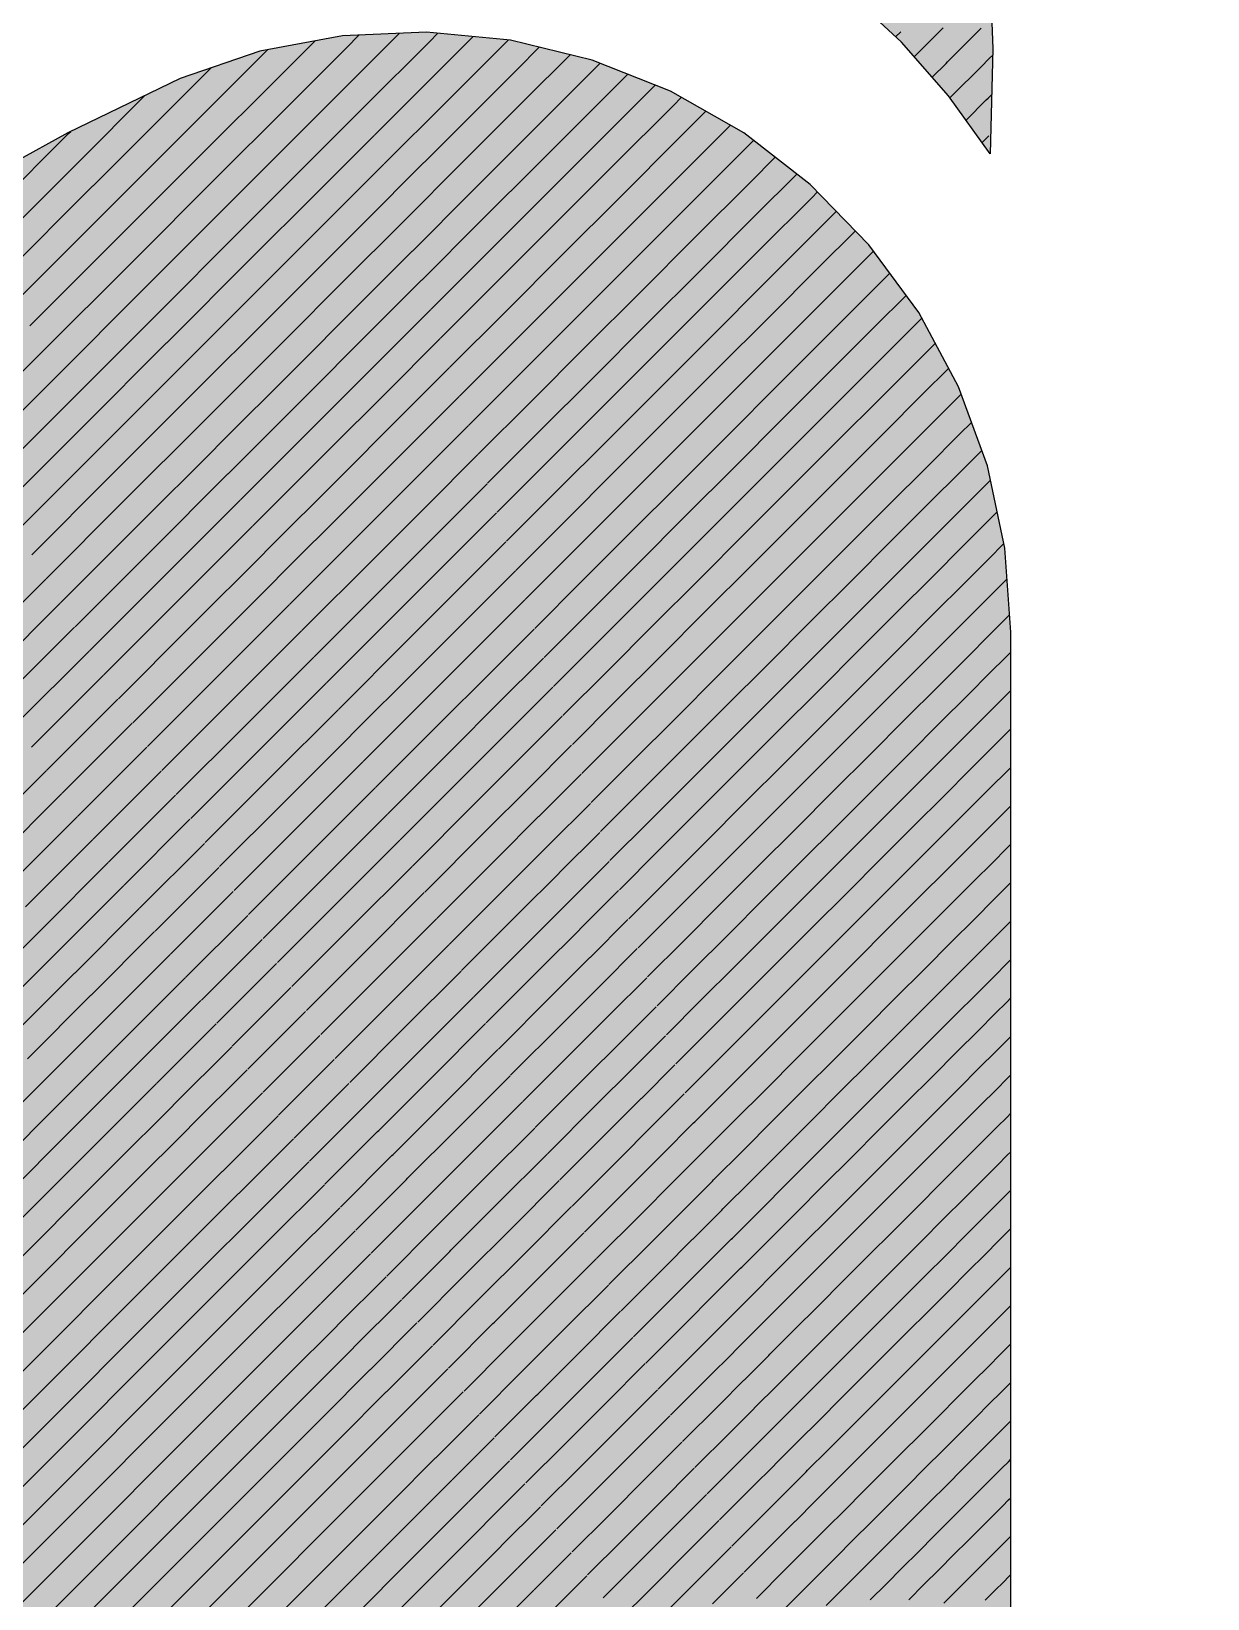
# Model space of a CAD drawing. Extents: x 0 to 5945, y 0 to 4205.
# Drawn here: x 5509.35 to 5520.17, y 752.28 to 766.69 of the extents above; entities that cross this region are included whole.
import ezdxf

# ---------------------------------------------------------------- set-up
doc = ezdxf.new("R2010")
doc.units = 0
doc.header["$MEASUREMENT"] = 0
doc.layers.add('MTH-CARIMBO-TXT1', color=1, linetype='CONTINUOUS')

msp = doc.modelspace()

# ---------------------------------------------------------------- linework, layer by layer
at = {"layer": 'MTH-CARIMBO-TXT1', "linetype": 'Continuous'}
for p, q in [((5511.560908, 766.205565), (5511.958789, 766.603446)), ((5512.247809, 766.538913), (5512.365925, 766.657029)), ((5512.33437, 766.27192), (5512.735425, 766.672976)), ((5513.010545, 766.594542), (5513.089593, 766.67359)), ((5513.088509, 766.318953), (5513.411733, 766.642176)), ((5513.166473, 766.043364), (5513.733872, 766.610762)), ((5517.298751, 766.640107), (5517.346142, 766.687499)), ((5517.46904, 766.456843), (5517.736534, 766.724338)), ((5517.795826, 766.430075), (5518.08527, 766.71952)), ((5510.874527, 765.872738), (5511.466492, 766.464702)), ((5511.466493, 766.464704), (5511.524683, 766.522893)), ((5511.655323, 765.946427), (5512.247698, 766.538802)), ((5512.42093, 766.004927), (5513.010545, 766.594542)), ((5513.82043, 766.343767), (5514.021084, 766.544421)), ((5513.889613, 766.059397), (5514.305721, 766.475504)), ((5518.162177, 766.442873), (5518.191436, 766.472133)), ((5510.77247, 766.124235), (5511.002417, 766.354181)), ((5512.50749, 765.737934), (5513.088509, 766.318953)), ((5513.244437, 765.767774), (5513.82043, 766.343767)), ((5513.958795, 765.775026), (5514.525914, 766.342144)), ((5514.525914, 766.342144), (5514.581295, 766.397526)), ((5517.634314, 766.268563), (5517.761888, 766.396138)), ((5517.761888, 766.396138), (5517.776448, 766.410698)), ((5517.776448, 766.410698), (5517.795826, 766.430075)), ((5517.798035, 766.078731), (5518.108882, 766.389578)), ((5518.108882, 766.389578), (5518.134731, 766.415427)), ((5518.134731, 766.415427), (5518.162177, 766.442873)), ((5510.976584, 765.621242), (5511.560898, 766.205555)), ((5511.749737, 765.687288), (5512.333991, 766.271541)), ((5514.586178, 766.048855), (5514.834381, 766.297058)), ((5514.646442, 765.755566), (5515.087466, 766.19659)), ((5509.803908, 765.509225), (5510.394239, 766.099557)), ((5509.916882, 765.268646), (5510.77247, 766.124235)), ((5512.59405, 765.470941), (5513.166473, 766.043364)), ((5513.322401, 765.492185), (5513.889613, 766.059397)), ((5514.027978, 765.490655), (5514.586178, 766.048855)), ((5515.251061, 766.006632), (5515.328169, 766.083739)), ((5517.945721, 765.872864), (5518.132494, 766.059637)), ((5518.132494, 766.059637), (5518.148025, 766.075168)), ((5518.148025, 766.075168), (5518.164516, 766.091659)), ((5518.164516, 766.091659), (5518.182097, 766.10924)), ((5511.078641, 765.369745), (5511.655303, 765.946407)), ((5511.844152, 765.428149), (5512.420284, 766.004281)), ((5514.706707, 765.462277), (5515.251061, 766.006632)), ((5515.302342, 765.704358), (5515.553331, 765.955348)), ((5508.844587, 764.903458), (5509.690929, 765.7498)), ((5509.690933, 765.749804), (5509.711404, 765.770275)), ((5510.029856, 765.028067), (5510.874527, 765.872738)), ((5511.938567, 765.16901), (5512.506576, 765.73702)), ((5512.680611, 765.203948), (5513.244437, 765.767774)), ((5513.400365, 765.216596), (5513.958795, 765.775026)), ((5514.09716, 765.206284), (5514.646442, 765.755566)), ((5515.353622, 765.402085), (5515.778493, 765.826956)), ((5510.142831, 764.787488), (5510.976584, 765.621242)), ((5511.180698, 765.118249), (5511.749709, 765.68726)), ((5514.766971, 765.168988), (5515.302342, 765.704358)), ((5515.404902, 765.099812), (5515.920296, 765.615206)), ((5515.920296, 765.615206), (5515.991871, 765.686781)), ((5518.093406, 765.666996), (5518.156105, 765.729695)), ((5508.967654, 764.672972), (5509.803784, 765.509102)), ((5512.032981, 764.909872), (5512.592869, 765.46976)), ((5512.767171, 764.936955), (5513.322401, 765.492185)), ((5513.47833, 764.941006), (5514.027978, 765.490655)), ((5514.166343, 764.921913), (5514.706707, 765.462277)), ((5515.962627, 765.303983), (5516.191188, 765.532544)), ((5510.255805, 764.546909), (5511.078641, 765.369745)), ((5511.282755, 764.866753), (5511.844115, 765.428112)), ((5514.827235, 764.875698), (5515.353622, 765.402085)), ((5515.456182, 764.797538), (5515.962627, 765.303983)), ((5516.004958, 764.992761), (5516.390505, 765.378308)), ((5509.090721, 764.442486), (5509.91664, 765.268404)), ((5511.384812, 764.615256), (5511.938521, 765.168965)), ((5512.127396, 764.650733), (5512.679162, 765.202499)), ((5512.853731, 764.669961), (5513.400365, 765.216596)), ((5513.556294, 764.665417), (5514.09716, 765.206284)), ((5514.235525, 764.637542), (5514.766971, 765.168988)), ((5516.047289, 764.681538), (5516.526269, 765.160518)), ((5516.526269, 765.160518), (5516.580263, 765.214513)), ((5509.213789, 764.211999), (5510.029495, 765.027706)), ((5510.368779, 764.30633), (5511.180698, 765.118249)), ((5514.887499, 764.582409), (5515.404902, 765.099812)), ((5516.559825, 764.840522), (5516.75465, 765.035346)), ((5511.486869, 764.36376), (5512.032927, 764.909817)), ((5512.221811, 764.391594), (5512.765455, 764.935239)), ((5512.940291, 764.402968), (5513.47833, 764.941006)), ((5513.634258, 764.389828), (5514.166343, 764.921913)), ((5514.304708, 764.353171), (5514.827235, 764.875698)), ((5515.507462, 764.495265), (5516.004958, 764.992761)), ((5509.336856, 763.981513), (5510.14235, 764.787007)), ((5510.481754, 764.065751), (5511.282755, 764.866753)), ((5514.947764, 764.28912), (5515.456182, 764.797538)), ((5516.089619, 764.370316), (5516.559825, 764.840522)), ((5516.593382, 764.520525), (5516.929036, 764.856179)), ((5510.594728, 763.825172), (5511.384812, 764.615256)), ((5511.588926, 764.112263), (5512.127333, 764.65067)), ((5512.316225, 764.132456), (5512.851748, 764.667978)), ((5513.026852, 764.135975), (5513.556294, 764.665417)), ((5513.712222, 764.114239), (5514.235525, 764.637542)), ((5514.37389, 764.0688), (5514.887499, 764.582409)), ((5515.558742, 764.192992), (5516.047289, 764.681538)), ((5516.626939, 764.200529), (5517.060699, 764.634289)), ((5517.060699, 764.634289), (5517.096259, 764.669848)), ((5509.459923, 763.751027), (5510.255205, 764.546309)), ((5515.008028, 763.995831), (5515.507462, 764.495265)), ((5516.13195, 764.059093), (5516.593382, 764.520525)), ((5517.085848, 764.305884), (5517.24562, 764.465656)), ((5509.58299, 763.520541), (5510.36806, 764.305611)), ((5510.707702, 763.584593), (5511.486869, 764.36376)), ((5511.690983, 763.860767), (5512.221739, 764.391522)), ((5512.41064, 763.873317), (5512.938041, 764.400718)), ((5513.113412, 763.868982), (5513.634258, 764.389828)), ((5513.790186, 763.838649), (5514.304708, 764.353171)), ((5515.610022, 763.890718), (5516.089619, 764.370316)), ((5516.660496, 763.880532), (5517.085848, 764.305884)), ((5514.443073, 763.784429), (5514.947764, 764.28912)), ((5515.068292, 763.702542), (5515.558742, 764.192992)), ((5516.174281, 763.747871), (5516.626939, 764.200529)), ((5517.110997, 763.97748), (5517.394981, 764.261463)), ((5509.706057, 763.290055), (5510.480916, 764.064913)), ((5510.820677, 763.344014), (5511.588926, 764.112263)), ((5511.79304, 763.60927), (5512.316144, 764.132375)), ((5512.505055, 763.614178), (5513.024334, 764.133457)), ((5513.199972, 763.601989), (5513.712222, 764.114239)), ((5513.86815, 763.56306), (5514.37389, 764.0688)), ((5515.661302, 763.588445), (5516.13195, 764.059093)), ((5517.136146, 763.649076), (5517.51458, 764.027509)), ((5517.51458, 764.027509), (5517.538446, 764.051376)), ((5511.895097, 763.357774), (5512.41055, 763.873227)), ((5512.599469, 763.355039), (5513.110627, 763.866197)), ((5514.512255, 763.500058), (5515.008028, 763.995831)), ((5515.128556, 763.409253), (5515.610022, 763.890718)), ((5516.216612, 763.436648), (5516.660496, 763.880532)), ((5516.694053, 763.560535), (5517.110997, 763.97748)), ((5508.687893, 762.978997), (5509.459923, 763.751027)), ((5509.829125, 763.059568), (5510.593771, 763.824215)), ((5510.933651, 763.103435), (5511.690983, 763.860767)), ((5513.286532, 763.334996), (5513.790186, 763.838649)), ((5513.946114, 763.287471), (5514.443073, 763.784429)), ((5515.712582, 763.286172), (5516.174281, 763.747871)), ((5517.531941, 763.691317), (5517.66166, 763.821036)), ((5509.952192, 762.829082), (5510.706626, 763.583517)), ((5511.046625, 762.862856), (5511.79304, 763.60927)), ((5511.997154, 763.106278), (5512.504956, 763.61408)), ((5512.693884, 763.095901), (5513.19692, 763.598936)), ((5514.581438, 763.215687), (5515.068292, 763.702542)), ((5515.18882, 763.115963), (5515.661302, 763.588445)), ((5516.727609, 763.240539), (5517.136146, 763.649076)), ((5517.161295, 763.320671), (5517.531941, 763.691317)), ((5517.549302, 763.355124), (5517.784875, 763.590697)), ((5508.820873, 762.758424), (5509.58299, 763.520541)), ((5513.373093, 763.068003), (5513.86815, 763.56306)), ((5514.024078, 763.011881), (5514.512255, 763.500058)), ((5515.763862, 762.983898), (5516.216612, 763.436648)), ((5516.258943, 763.125425), (5516.694053, 763.560535)), ((5508.953854, 762.537851), (5509.706057, 763.290055)), ((5510.075259, 762.598596), (5510.819481, 763.342818)), ((5511.1596, 762.622277), (5511.895097, 763.357774)), ((5512.099211, 762.854781), (5512.599362, 763.354932)), ((5512.788299, 762.836762), (5513.283212, 763.331676)), ((5513.459653, 762.801009), (5513.946114, 763.287471)), ((5514.65062, 762.931317), (5515.128556, 763.409253)), ((5515.249085, 762.822674), (5515.712582, 763.286172)), ((5516.761166, 762.920542), (5517.161295, 763.320671)), ((5517.186444, 762.992267), (5517.549302, 763.355124)), ((5517.566662, 763.018932), (5517.878658, 763.330927)), ((5517.878658, 763.330927), (5517.90065, 763.352919)), ((5514.102042, 762.736292), (5514.581438, 763.215687)), ((5516.301273, 762.814203), (5516.727609, 763.240539)), ((5509.086834, 762.317278), (5509.829125, 763.059568)), ((5510.198326, 762.36811), (5510.932337, 763.10212)), ((5511.272574, 762.381698), (5511.997154, 763.106278)), ((5512.201268, 762.603285), (5512.693768, 763.095785)), ((5512.882713, 762.577623), (5513.369505, 763.064415)), ((5513.546213, 762.534016), (5514.024078, 763.011881)), ((5514.719803, 762.646946), (5515.18882, 763.115963)), ((5515.815142, 762.681625), (5516.258943, 763.125425)), ((5517.211594, 762.663863), (5517.566662, 763.018932)), ((5517.889176, 762.987892), (5517.995379, 763.094095)), ((5510.321393, 762.137624), (5511.045192, 762.861422)), ((5511.385548, 762.141118), (5512.099211, 762.854781)), ((5514.180007, 762.460703), (5514.65062, 762.931317)), ((5515.309349, 762.529385), (5515.763862, 762.983898)), ((5516.343604, 762.50298), (5516.761166, 762.920542)), ((5516.794723, 762.600546), (5517.186444, 762.992267)), ((5517.584023, 762.682739), (5517.889176, 762.987892)), ((5509.219815, 762.096705), (5509.952192, 762.829082)), ((5512.303325, 762.351788), (5512.788174, 762.836637)), ((5512.977128, 762.318485), (5513.455798, 762.797155)), ((5513.632773, 762.267023), (5514.102042, 762.736292)), ((5514.788985, 762.362575), (5515.249085, 762.822674)), ((5515.866422, 762.379352), (5516.301273, 762.814203)), ((5517.899693, 762.644856), (5518.090108, 762.83527)), ((5509.352795, 761.876132), (5510.075259, 762.598596)), ((5510.44446, 761.907137), (5511.158047, 762.620724)), ((5511.498523, 761.900539), (5512.201268, 762.603285)), ((5512.405382, 762.100292), (5512.88258, 762.57749)), ((5514.257971, 762.185114), (5514.719803, 762.646946)), ((5515.369613, 762.236096), (5515.815142, 762.681625)), ((5516.385935, 762.191758), (5516.794723, 762.600546)), ((5516.82828, 762.280549), (5517.211594, 762.663863)), ((5517.236743, 762.335458), (5517.584023, 762.682739)), ((5517.601384, 762.346547), (5517.899693, 762.644856)), ((5513.071543, 762.059346), (5513.542091, 762.529894)), ((5513.719334, 762.00003), (5514.180007, 762.460703)), ((5514.858168, 762.078204), (5515.309349, 762.529385)), ((5515.917703, 762.077079), (5516.343604, 762.50298)), ((5517.910211, 762.30182), (5518.144323, 762.535932)), ((5518.144323, 762.535932), (5518.170167, 762.561776)), ((5509.485776, 761.65556), (5510.198326, 762.36811)), ((5510.567528, 761.676651), (5511.270902, 762.380026)), ((5511.611497, 761.65996), (5512.303325, 762.351788)), ((5512.507439, 761.848796), (5512.976985, 762.318342)), ((5514.335935, 761.909524), (5514.788985, 762.362575)), ((5515.429877, 761.942807), (5515.866422, 762.379352)), ((5516.428266, 761.880535), (5516.82828, 762.280549)), ((5516.861837, 761.960552), (5517.236743, 762.335458)), ((5517.261892, 762.007054), (5517.601384, 762.346547)), ((5517.618745, 762.010354), (5517.910211, 762.30182)), ((5509.618757, 761.434987), (5510.321393, 762.137624)), ((5510.690595, 761.446165), (5511.383757, 762.139328)), ((5513.165957, 761.800207), (5513.628384, 762.262634)), ((5513.805894, 761.733037), (5514.257971, 762.185114)), ((5514.92735, 761.793833), (5515.369613, 762.236096)), ((5515.968983, 761.774805), (5516.385935, 762.191758)), ((5517.920728, 761.958784), (5518.149344, 762.1874)), ((5518.149344, 762.1874), (5518.232413, 762.270469)), ((5511.724471, 761.419381), (5512.405382, 762.100292)), ((5512.609496, 761.597299), (5513.071391, 762.059194)), ((5513.260372, 761.541068), (5513.714677, 761.995373)), ((5514.413899, 761.633935), (5514.858168, 762.078204)), ((5515.490142, 761.649518), (5515.917703, 762.077079)), ((5516.895393, 761.640556), (5517.261892, 762.007054)), ((5517.287041, 761.67865), (5517.618745, 762.010354)), ((5509.751737, 761.214414), (5510.44446, 761.907137)), ((5510.813662, 761.215679), (5511.496613, 761.898629)), ((5511.837446, 761.178802), (5512.507439, 761.848796)), ((5513.892454, 761.466044), (5514.335935, 761.909524)), ((5514.996533, 761.509462), (5515.429877, 761.942807)), ((5516.020263, 761.472532), (5516.428266, 761.880535)), ((5516.470597, 761.569313), (5516.861837, 761.960552)), ((5517.636106, 761.674162), (5517.920728, 761.958784)), ((5518.154365, 761.838867), (5518.294659, 761.979161)), ((5512.711553, 761.345803), (5513.165797, 761.800047)), ((5513.354787, 761.28193), (5513.80097, 761.728113)), ((5514.491863, 761.358346), (5514.92735, 761.793833)), ((5515.550406, 761.356228), (5515.968983, 761.774805)), ((5517.931246, 761.615748), (5518.154365, 761.838867)), ((5508.78197, 760.951754), (5509.481931, 761.651715)), ((5509.884718, 760.993841), (5510.567528, 761.676651)), ((5510.936729, 760.985192), (5511.609468, 761.657931)), ((5511.95042, 760.938223), (5512.609496, 761.597299)), ((5513.979014, 761.199051), (5514.413899, 761.633935)), ((5515.065715, 761.225091), (5515.490142, 761.649518)), ((5516.071543, 761.170259), (5516.470597, 761.569313)), ((5516.512928, 761.25809), (5516.895393, 761.640556)), ((5516.92895, 761.320559), (5517.287041, 761.67865)), ((5517.31219, 761.350245), (5517.636106, 761.674162)), ((5517.653467, 761.337969), (5517.931246, 761.615748)), ((5518.159385, 761.490334), (5518.305009, 761.635958)), ((5518.305009, 761.635958), (5518.323649, 761.654598)), ((5508.924065, 760.740295), (5509.614624, 761.430854)), ((5510.017698, 760.773268), (5510.690595, 761.446165)), ((5511.059796, 760.754706), (5511.722323, 761.417233)), ((5512.81361, 761.094306), (5513.260203, 761.540899)), ((5513.449202, 761.022791), (5513.887263, 761.460852)), ((5514.569827, 761.082757), (5514.996533, 761.509462)), ((5515.61067, 761.062939), (5516.020263, 761.472532)), ((5517.941763, 761.272712), (5518.159385, 761.490334)), ((5512.063394, 760.697644), (5512.711553, 761.345803)), ((5512.915667, 760.84281), (5513.354609, 761.281752)), ((5514.065575, 760.932057), (5514.491863, 761.358346)), ((5515.134898, 760.94072), (5515.550406, 761.356228)), ((5516.555258, 760.946867), (5516.92895, 761.320559)), ((5516.962507, 761.000563), (5517.31219, 761.350245)), ((5517.337339, 761.021841), (5517.653467, 761.337969)), ((5517.670828, 761.001777), (5517.941763, 761.272712)), ((5518.164406, 761.141802), (5518.306351, 761.283747)), ((5518.306351, 761.283747), (5518.346867, 761.324263)), ((5509.06616, 760.528836), (5509.747317, 761.209994)), ((5510.150679, 760.552695), (5510.813662, 761.215679)), ((5511.182863, 760.52422), (5511.835178, 761.176535)), ((5513.543616, 760.763652), (5513.973555, 761.193592)), ((5514.647791, 760.807167), (5515.065715, 761.225091)), ((5515.670934, 760.76965), (5516.071543, 761.170259)), ((5516.122823, 760.867985), (5516.512928, 761.25809)), ((5517.952281, 760.929676), (5518.164406, 761.141802)), ((5509.208254, 760.317378), (5509.880009, 760.989133)), ((5510.283659, 760.332123), (5510.936729, 760.985192)), ((5512.176369, 760.457065), (5512.81361, 761.094306)), ((5513.017724, 760.591314), (5513.449015, 761.022604)), ((5514.152135, 760.665064), (5514.569827, 761.082757)), ((5515.20408, 760.656349), (5515.61067, 761.062939)), ((5516.597589, 760.635645), (5516.962507, 761.000563)), ((5516.996064, 760.680566), (5517.337339, 761.021841)), ((5517.362488, 760.693437), (5517.670828, 761.001777)), ((5518.307694, 760.931536), (5518.358157, 760.981999)), ((5511.305931, 760.293734), (5511.948034, 760.935837)), ((5512.289343, 760.216486), (5512.915667, 760.84281)), ((5513.638031, 760.504514), (5514.059848, 760.926331)), ((5514.725755, 760.531578), (5515.134898, 760.94072)), ((5515.731198, 760.476361), (5516.122823, 760.867985)), ((5516.174103, 760.565712), (5516.555258, 760.946867)), ((5517.688189, 760.665584), (5517.952281, 760.929676)), ((5518.169427, 760.793269), (5518.307694, 760.931536)), ((5509.350349, 760.105919), (5510.012702, 760.768272)), ((5510.41664, 760.11155), (5511.059796, 760.754706)), ((5511.428998, 760.063248), (5512.060889, 760.695139)), ((5513.119781, 760.339817), (5513.543421, 760.763457)), ((5514.238695, 760.398071), (5514.647791, 760.807167)), ((5515.273263, 760.371978), (5515.670934, 760.76965)), ((5517.029621, 760.360569), (5517.362488, 760.693437)), ((5517.962798, 760.58664), (5518.169427, 760.793269)), ((5509.492444, 759.89446), (5510.145395, 760.547411)), ((5512.402317, 759.975907), (5513.017724, 760.591314)), ((5513.732446, 760.245375), (5514.146141, 760.659071)), ((5514.803719, 760.255989), (5515.20408, 760.656349)), ((5515.791463, 760.183072), (5516.174103, 760.565712)), ((5516.225383, 760.263439), (5516.597589, 760.635645)), ((5516.63992, 760.324422), (5516.996064, 760.680566)), ((5517.387637, 760.365033), (5517.688189, 760.665584)), ((5517.70555, 760.329392), (5517.962798, 760.58664)), ((5518.174447, 760.444736), (5518.309036, 760.579325)), ((5518.309036, 760.579325), (5518.358157, 760.628446)), ((5510.54962, 759.890977), (5511.182863, 760.52422)), ((5511.552065, 759.832761), (5512.173744, 760.45444)), ((5513.221838, 760.088321), (5513.637826, 760.504309)), ((5514.325255, 760.131078), (5514.725755, 760.531578)), ((5515.342445, 760.087607), (5515.731198, 760.476361)), ((5517.973316, 760.243604), (5518.174447, 760.444736)), ((5509.634538, 759.683002), (5510.278087, 760.326551)), ((5510.682601, 759.670404), (5511.305931, 760.293734)), ((5512.515292, 759.735328), (5513.119781, 760.339817)), ((5513.82686, 759.986236), (5514.232434, 760.39181)), ((5514.881684, 759.980399), (5515.273263, 760.371978)), ((5515.851727, 759.889782), (5516.225383, 760.263439)), ((5516.276663, 759.961165), (5516.63992, 760.324422)), ((5516.682251, 760.0132), (5517.029621, 760.360569)), ((5517.063177, 760.040573), (5517.387637, 760.365033)), ((5517.412786, 760.036628), (5517.70555, 760.329392)), ((5518.310379, 760.227114), (5518.358157, 760.274893)), ((5511.675132, 759.602275), (5512.286599, 760.213742)), ((5513.323895, 759.836824), (5513.732232, 760.245162)), ((5513.921275, 759.727098), (5514.318727, 760.12455)), ((5514.411816, 759.864085), (5514.803719, 760.255989)), ((5515.411628, 759.803237), (5515.791463, 760.183072)), ((5517.72291, 759.993199), (5517.973316, 760.243604)), ((5518.179468, 760.096203), (5518.310379, 760.227114)), ((5509.776633, 759.471543), (5510.41078, 760.10569)), ((5510.815582, 759.449831), (5511.428998, 760.063248)), ((5511.798199, 759.371789), (5512.399455, 759.973044)), ((5512.628266, 759.494749), (5513.221838, 760.088321)), ((5513.425952, 759.585328), (5513.826638, 759.986014)), ((5514.498376, 759.597092), (5514.881684, 759.980399)), ((5514.959648, 759.70481), (5515.342445, 760.087607)), ((5516.327943, 759.658892), (5516.682251, 760.0132)), ((5516.724582, 759.701977), (5517.063177, 760.040573)), ((5517.096734, 759.720576), (5517.412786, 760.036628)), ((5517.437935, 759.708224), (5517.72291, 759.993199)), ((5517.983833, 759.900568), (5518.179468, 760.096203)), ((5508.842724, 759.244741), (5509.489452, 759.891468)), ((5509.918728, 759.260084), (5510.543473, 759.884829)), ((5510.948562, 759.229258), (5511.552065, 759.832761)), ((5512.74124, 759.25417), (5513.323895, 759.836824)), ((5514.01569, 759.467959), (5514.40502, 759.857289)), ((5515.48081, 759.518866), (5515.851727, 759.889782)), ((5515.911991, 759.596493), (5516.276663, 759.961165)), ((5517.740271, 759.657007), (5517.983833, 759.900568)), ((5518.184489, 759.747671), (5518.311721, 759.874903)), ((5518.311721, 759.874903), (5518.358157, 759.921339)), ((5511.921267, 759.141303), (5512.51231, 759.732346)), ((5513.528009, 759.333832), (5513.921044, 759.726867)), ((5514.584936, 759.330099), (5514.959648, 759.70481)), ((5515.037612, 759.429221), (5515.411628, 759.803237)), ((5516.379223, 759.356619), (5516.724582, 759.701977)), ((5516.766913, 759.390755), (5517.096734, 759.720576)), ((5517.130291, 759.40058), (5517.437935, 759.708224)), ((5517.99435, 759.557532), (5518.184489, 759.747671)), ((5508.993637, 759.0421), (5509.63139, 759.679853)), ((5510.060822, 759.048625), (5510.676165, 759.663968)), ((5511.081543, 759.008686), (5511.675132, 759.602275)), ((5512.854215, 759.013591), (5513.425952, 759.585328)), ((5514.110104, 759.20882), (5514.491313, 759.590029)), ((5515.549992, 759.234495), (5515.911991, 759.596493)), ((5515.972255, 759.303204), (5516.327943, 759.658892)), ((5517.463084, 759.37982), (5517.740271, 759.657007)), ((5517.757632, 759.320814), (5517.99435, 759.557532)), ((5518.313064, 759.522692), (5518.358157, 759.567786)), ((5509.144549, 758.839459), (5509.773329, 759.468239)), ((5510.202917, 758.837167), (5510.808858, 759.443108)), ((5512.044334, 758.910817), (5512.625165, 759.491648)), ((5513.630066, 759.082335), (5514.01545, 759.467719)), ((5514.671496, 759.063105), (5515.037612, 759.429221)), ((5515.115576, 759.153632), (5515.48081, 759.518866)), ((5516.809243, 759.079532), (5517.130291, 759.40058)), ((5518.004868, 759.214496), (5518.189509, 759.399138)), ((5518.189509, 759.399138), (5518.313064, 759.522692)), ((5509.295462, 758.636818), (5509.915267, 759.256624)), ((5511.214523, 758.788113), (5511.798199, 759.371789)), ((5512.167401, 758.68033), (5512.73802, 759.25095)), ((5512.967189, 758.773012), (5513.528009, 759.333832)), ((5514.204519, 758.949681), (5514.577606, 759.322768)), ((5515.619175, 758.950124), (5515.972255, 759.303204)), ((5516.032519, 759.009915), (5516.379223, 759.356619)), ((5516.430503, 759.054345), (5516.766913, 759.390755)), ((5517.163848, 759.080583), (5517.463084, 759.37982)), ((5517.488233, 759.051415), (5517.757632, 759.320814)), ((5510.345012, 758.625708), (5510.94155, 759.222247)), ((5511.347504, 758.56754), (5511.921267, 759.141303)), ((5513.732123, 758.830839), (5514.109856, 759.208572)), ((5514.758057, 758.796112), (5515.115576, 759.153632)), ((5515.19354, 758.878042), (5515.549992, 759.234495)), ((5517.774993, 758.984622), (5518.004868, 759.214496)), ((5518.19453, 759.050605), (5518.314406, 759.170481)), ((5518.314406, 759.170481), (5518.358157, 759.214232)), ((5509.446374, 758.434177), (5510.057206, 759.045009)), ((5510.487106, 758.414249), (5511.074243, 759.001386)), ((5512.290468, 758.449844), (5512.850875, 759.010251)), ((5513.080163, 758.532433), (5513.630066, 759.082335)), ((5514.298934, 758.690543), (5514.663899, 759.055508)), ((5515.688357, 758.665753), (5516.032519, 759.009915)), ((5516.092784, 758.716626), (5516.430503, 759.054345)), ((5516.481783, 758.752072), (5516.809243, 759.079532)), ((5516.851574, 758.768309), (5517.163848, 759.080583)), ((5517.197405, 758.760586), (5517.488233, 759.051415)), ((5517.513382, 758.723011), (5517.774993, 758.984622)), ((5518.015385, 758.871461), (5518.19453, 759.050605)), ((5509.597286, 758.231536), (5510.199144, 758.833394)), ((5511.480484, 758.346967), (5512.044334, 758.910817)), ((5513.193138, 758.291854), (5513.732123, 758.830839)), ((5513.83418, 758.579342), (5514.204262, 758.949424)), ((5514.844617, 758.529119), (5515.19354, 758.878042)), ((5515.271504, 758.602453), (5515.619175, 758.950124)), ((5517.792354, 758.648429), (5518.015385, 758.871461)), ((5518.199551, 758.702072), (5518.315749, 758.81827)), ((5518.315749, 758.81827), (5518.358157, 758.860679)), ((5510.629201, 758.202791), (5511.206936, 758.780525)), ((5511.613465, 758.126394), (5512.167401, 758.68033)), ((5512.413535, 758.219358), (5512.963731, 758.769553)), ((5513.936237, 758.327846), (5514.298667, 758.690277)), ((5514.393348, 758.431404), (5514.750191, 758.788247)), ((5515.75754, 758.381382), (5516.092784, 758.716626)), ((5516.153048, 758.423337), (5516.481783, 758.752072)), ((5516.533064, 758.449799), (5516.851574, 758.768309)), ((5516.893905, 758.457087), (5517.197405, 758.760586)), ((5517.230961, 758.44059), (5517.513382, 758.723011)), ((5518.025903, 758.528425), (5518.199551, 758.702072)), ((5509.748199, 758.028895), (5510.341083, 758.621779)), ((5510.771296, 757.991332), (5511.339628, 758.559665)), ((5512.536602, 757.988872), (5513.076586, 758.528855)), ((5513.306112, 758.051275), (5513.83418, 758.579342)), ((5514.931177, 758.262126), (5515.271504, 758.602453)), ((5515.349468, 758.326864), (5515.688357, 758.665753)), ((5517.538532, 758.394607), (5517.792354, 758.648429)), ((5517.809715, 758.312237), (5518.025903, 758.528425)), ((5508.836173, 757.823976), (5509.445587, 758.43339)), ((5509.899111, 757.826254), (5510.483021, 758.410164)), ((5511.746445, 757.905821), (5512.290468, 758.449844)), ((5514.038294, 758.07635), (5514.393073, 758.431129)), ((5514.487763, 758.172265), (5514.836484, 758.520987)), ((5515.826722, 758.097011), (5516.153048, 758.423337)), ((5516.213312, 758.130047), (5516.533064, 758.449799)), ((5516.584344, 758.147526), (5516.893905, 758.457087)), ((5516.936236, 758.145864), (5517.230961, 758.44059)), ((5517.264518, 758.120593), (5517.538532, 758.394607)), ((5518.204571, 758.35354), (5518.317091, 758.466059)), ((5518.317091, 758.466059), (5518.358157, 758.507126)), ((5510.91339, 757.779873), (5511.472321, 758.338804)), ((5512.65967, 757.758385), (5513.189441, 758.288157)), ((5513.419086, 757.810695), (5513.936237, 758.327846)), ((5514.582178, 757.913127), (5514.922777, 758.253726)), ((5515.017737, 757.995133), (5515.349468, 758.326864)), ((5515.427432, 758.051274), (5515.75754, 758.381382)), ((5517.563681, 758.066202), (5517.809715, 758.312237)), ((5518.03642, 758.185389), (5518.204571, 758.35354)), ((5508.99567, 757.629919), (5509.596466, 758.230716)), ((5510.050024, 757.623613), (5510.62496, 758.198549)), ((5511.055485, 757.568415), (5511.605014, 758.117943)), ((5511.879426, 757.685249), (5512.413535, 758.219358)), ((5514.140351, 757.824853), (5514.487479, 758.171981)), ((5515.505396, 757.775685), (5515.826722, 758.097011)), ((5515.895905, 757.81264), (5516.213312, 758.130047)), ((5516.273576, 757.836758), (5516.584344, 758.147526)), ((5516.635624, 757.845252), (5516.936236, 758.145864)), ((5516.978567, 757.834642), (5517.264518, 758.120593)), ((5517.827076, 757.976044), (5518.03642, 758.185389)), ((5518.209592, 758.005007), (5518.318433, 758.113848)), ((5518.318433, 758.113848), (5518.358157, 758.153572)), ((5509.155166, 757.435862), (5509.747346, 758.028042)), ((5510.200936, 757.420972), (5510.766898, 757.986934)), ((5512.012407, 757.464676), (5512.536602, 757.988872)), ((5512.782737, 757.527899), (5513.302296, 758.047459)), ((5513.532061, 757.570116), (5514.038294, 758.07635)), ((5514.676592, 757.653988), (5515.00907, 757.986466)), ((5515.104298, 757.72814), (5515.427432, 758.051274)), ((5517.298075, 757.800597), (5517.563681, 758.066202)), ((5517.58883, 757.737798), (5517.827076, 757.976044)), ((5518.046938, 757.842353), (5518.209592, 758.005007)), ((5509.314662, 757.241805), (5509.898225, 757.825368)), ((5511.19758, 757.356956), (5511.737706, 757.897082)), ((5512.905804, 757.297413), (5513.415152, 757.806761)), ((5513.645035, 757.329537), (5514.140351, 757.824853)), ((5514.242408, 757.573357), (5514.581885, 757.912834)), ((5515.583361, 757.500096), (5515.895905, 757.81264)), ((5515.965087, 757.528269), (5516.273576, 757.836758)), ((5516.333841, 757.543469), (5516.635624, 757.845252)), ((5516.686904, 757.542979), (5516.978567, 757.834642)), ((5517.844437, 757.639852), (5518.046938, 757.842353)), ((5510.351849, 757.218331), (5510.908836, 757.775319)), ((5511.339674, 757.145497), (5511.870399, 757.676222)), ((5512.145387, 757.244103), (5512.65967, 757.758385)), ((5514.771007, 757.394849), (5515.095363, 757.719205)), ((5515.190858, 757.461147), (5515.505396, 757.775685)), ((5517.020897, 757.523419), (5517.298075, 757.800597)), ((5517.331632, 757.4806), (5517.58883, 757.737798)), ((5518.214613, 757.656474), (5518.319776, 757.761637)), ((5518.319776, 757.761637), (5518.358157, 757.800019)), ((5509.474158, 757.047748), (5510.049104, 757.622694)), ((5510.502761, 757.01569), (5511.050775, 757.563704)), ((5512.278368, 757.02353), (5512.782737, 757.527899)), ((5513.028871, 757.066927), (5513.528007, 757.566062)), ((5513.758009, 757.088958), (5514.242408, 757.573357)), ((5514.344465, 757.32186), (5514.676291, 757.653686)), ((5515.661325, 757.224507), (5515.965087, 757.528269)), ((5516.03427, 757.243898), (5516.333841, 757.543469)), ((5516.394105, 757.25018), (5516.686904, 757.542979)), ((5516.738184, 757.240706), (5517.020897, 757.523419)), ((5517.613979, 757.409394), (5517.844437, 757.639852)), ((5518.057455, 757.499317), (5518.214613, 757.656474)), ((5509.633655, 756.853691), (5510.199984, 757.42002)), ((5511.481769, 756.934038), (5512.003092, 757.455361)), ((5514.446522, 757.070364), (5514.770697, 757.394539)), ((5514.865422, 757.13571), (5515.181656, 757.451945)), ((5515.277418, 757.194153), (5515.583361, 757.500096)), ((5517.063228, 757.212197), (5517.331632, 757.4806)), ((5517.365189, 757.160603), (5517.613979, 757.409394)), ((5517.861797, 757.303659), (5518.057455, 757.499317)), ((5518.219633, 757.307942), (5518.321118, 757.409427)), ((5518.321118, 757.409427), (5518.358157, 757.446466)), ((5510.653674, 756.81305), (5511.192713, 757.352089)), ((5511.623864, 756.72258), (5512.135784, 757.2345)), ((5512.411348, 756.802957), (5512.905804, 757.297413)), ((5513.151938, 756.836441), (5513.640862, 757.325364)), ((5513.870984, 756.848379), (5514.344465, 757.32186)), ((5515.739289, 756.948917), (5516.03427, 757.243898)), ((5516.103452, 756.959527), (5516.394105, 757.25018)), ((5516.454369, 756.956891), (5516.738184, 757.240706)), ((5517.639128, 757.080989), (5517.861797, 757.303659)), ((5518.067973, 757.156281), (5518.219633, 757.307942)), ((5509.793151, 756.659634), (5510.350863, 757.217346)), ((5510.804586, 756.610409), (5511.334652, 757.140475)), ((5514.548579, 756.818867), (5514.865103, 757.135391)), ((5514.959836, 756.876572), (5515.267949, 757.184684)), ((5515.363978, 756.92716), (5515.661325, 757.224507)), ((5516.789464, 756.938432), (5517.063228, 757.212197)), ((5517.105559, 756.900974), (5517.365189, 757.160603)), ((5517.879158, 756.967467), (5518.067973, 757.156281)), ((5518.322461, 757.057216), (5518.358157, 757.092912)), ((5504.892628, 752.466218), (5509.474158, 757.047748)), ((5509.952647, 756.465577), (5510.501742, 757.014671)), ((5511.765959, 756.511121), (5512.268477, 757.013639)), ((5512.544329, 756.582384), (5513.028871, 757.066927)), ((5513.275005, 756.605954), (5513.753717, 757.084666)), ((5513.983958, 756.6078), (5514.446522, 757.070364)), ((5515.450539, 756.660167), (5515.739289, 756.948917)), ((5515.817253, 756.673328), (5516.103452, 756.959527)), ((5516.172635, 756.675157), (5516.454369, 756.956891)), ((5517.398745, 756.840607), (5517.639128, 757.080989)), ((5517.664277, 756.752585), (5517.879158, 756.967467)), ((5518.07849, 756.813245), (5518.224654, 756.959409)), ((5518.224654, 756.959409), (5518.322461, 757.057216)), ((5504.888622, 752.108658), (5509.633655, 756.853691)), ((5510.112144, 756.27152), (5510.652621, 756.811997)), ((5510.955498, 756.407768), (5511.47659, 756.92886)), ((5512.40117, 756.792779), (5512.411348, 756.802957)), ((5512.677309, 756.361812), (5513.151938, 756.836441)), ((5513.398073, 756.375468), (5513.866573, 756.843968)), ((5514.096932, 756.367221), (5514.548579, 756.818867)), ((5514.650636, 756.567371), (5514.959509, 756.876244)), ((5515.054251, 756.617433), (5515.354242, 756.917424)), ((5516.514633, 756.663602), (5516.789464, 756.938432)), ((5516.840744, 756.636159), (5517.105559, 756.900974)), ((5517.14789, 756.589751), (5517.398745, 756.840607)), ((5517.896519, 756.631274), (5518.07849, 756.813245)), ((5504.884616, 751.751099), (5509.793151, 756.659634)), ((5511.106411, 756.205127), (5511.618529, 756.717245)), ((5511.908053, 756.299662), (5512.40117, 756.792779)), ((5515.440535, 756.650163), (5515.450539, 756.660167)), ((5515.537099, 756.393174), (5515.817253, 756.673328)), ((5515.895217, 756.397739), (5516.172635, 756.675157)), ((5516.241817, 756.390786), (5516.514633, 756.663602)), ((5517.432302, 756.52061), (5517.664277, 756.752585)), ((5518.229675, 756.610876), (5518.323803, 756.705005)), ((5518.323803, 756.705005), (5518.358157, 756.739359)), ((5510.27164, 756.077463), (5510.803501, 756.609323)), ((5512.050148, 756.088204), (5512.533862, 756.571918)), ((5512.533862, 756.571918), (5512.544329, 756.582384)), ((5512.81029, 756.141239), (5513.275005, 756.605954)), ((5513.52114, 756.144982), (5513.979428, 756.60327)), ((5514.209907, 756.126642), (5514.650636, 756.567371)), ((5514.752693, 756.315875), (5515.053914, 756.617096)), ((5515.148666, 756.358294), (5515.440535, 756.650163)), ((5516.574897, 756.370312), (5516.840744, 756.636159)), ((5516.892024, 756.333886), (5517.14789, 756.589751)), ((5517.190221, 756.278529), (5517.432302, 756.52061)), ((5517.689426, 756.424181), (5517.896519, 756.631274)), ((5518.089008, 756.470209), (5518.229675, 756.610876)), ((5504.88061, 751.393539), (5509.952647, 756.465577)), ((5510.431136, 755.883405), (5510.95438, 756.406649)), ((5511.257323, 756.002486), (5511.760467, 756.50563)), ((5512.94327, 755.920666), (5513.398073, 756.375468)), ((5515.24308, 756.099156), (5515.526827, 756.382903)), ((5515.526827, 756.382903), (5515.537099, 756.393174)), ((5515.623659, 756.126181), (5515.895217, 756.397739)), ((5515.973181, 756.12215), (5516.241817, 756.390786)), ((5516.311, 756.106415), (5516.574897, 756.370312)), ((5517.465859, 756.200614), (5517.689426, 756.424181)), ((5517.91388, 756.295082), (5518.089008, 756.470209)), ((5518.325146, 756.352794), (5518.358157, 756.385805)), ((5504.876603, 751.035979), (5510.112144, 756.27152)), ((5511.408236, 755.799845), (5511.902406, 756.294015)), ((5512.192243, 755.876745), (5512.666555, 756.351057)), ((5512.666555, 756.351057), (5512.677309, 756.361812)), ((5513.644207, 755.914496), (5514.092283, 756.362572)), ((5514.322881, 755.886063), (5514.752693, 756.315875)), ((5514.85475, 756.064378), (5515.14832, 756.357949)), ((5516.635162, 756.077023), (5516.892024, 756.333886)), ((5516.943304, 756.031612), (5517.190221, 756.278529)), ((5517.714575, 756.095776), (5517.91388, 756.295082)), ((5518.099525, 756.127173), (5518.234695, 756.262343)), ((5518.234695, 756.262343), (5518.325146, 756.352794)), ((5504.872597, 750.67842), (5510.27164, 756.077463)), ((5510.590633, 755.689348), (5511.105259, 756.203975)), ((5511.559148, 755.597204), (5512.044344, 756.0824)), ((5512.334337, 755.665286), (5512.799248, 756.130196)), ((5512.799248, 756.130196), (5512.81029, 756.141239)), ((5513.076251, 755.700093), (5513.52114, 756.144982)), ((5513.767274, 755.68401), (5514.205138, 756.121874)), ((5514.956807, 755.812882), (5515.242726, 756.098801)), ((5515.337495, 755.840017), (5515.61312, 756.115642)), ((5515.61312, 756.115642), (5515.623659, 756.126181)), ((5515.710219, 755.859188), (5515.973181, 756.12215)), ((5516.051145, 755.84656), (5516.311, 756.106415)), ((5516.380182, 755.822044), (5516.635162, 756.077023)), ((5517.232552, 755.967306), (5517.465859, 756.200614)), ((5517.499416, 755.880617), (5517.714575, 756.095776)), ((5517.931241, 755.958889), (5518.099525, 756.127173)), ((5510.750129, 755.495291), (5511.256138, 756.001301)), ((5514.435855, 755.645484), (5514.85475, 756.064378)), ((5516.695426, 755.783734), (5516.943304, 756.031612)), ((5516.994584, 755.729339), (5517.232552, 755.967306)), ((5517.739724, 755.767372), (5517.931241, 755.958889)), ((5518.239716, 755.913811), (5518.326488, 756.000583)), ((5518.326488, 756.000583), (5518.358157, 756.032252)), ((5504.868591, 750.32086), (5510.431136, 755.883405)), ((5510.909625, 755.301234), (5511.407018, 755.798627)), ((5511.710061, 755.394563), (5512.186283, 755.870785)), ((5512.476432, 755.453827), (5512.93194, 755.909336)), ((5512.93194, 755.909336), (5512.94327, 755.920666)), ((5513.209232, 755.47952), (5513.644207, 755.914496)), ((5513.890341, 755.453523), (5514.317993, 755.881175)), ((5514.54883, 755.404905), (5514.956807, 755.812882)), ((5515.058864, 755.561385), (5515.337132, 755.839654)), ((5515.43191, 755.580878), (5515.699413, 755.848382)), ((5515.699413, 755.848382), (5515.710219, 755.859188)), ((5515.79678, 755.592195), (5516.051145, 755.84656)), ((5516.129109, 755.570971), (5516.380182, 755.822044)), ((5517.274882, 755.656084), (5517.499416, 755.880617)), ((5518.110043, 755.784137), (5518.239716, 755.913811)), ((5504.864585, 749.963301), (5510.590633, 755.689348)), ((5511.860973, 755.191922), (5512.328221, 755.65917)), ((5512.618527, 755.242369), (5513.064633, 755.688475)), ((5513.064633, 755.688475), (5513.076251, 755.700093)), ((5513.342212, 755.258947), (5513.767274, 755.68401)), ((5516.449365, 755.537673), (5516.695426, 755.783734)), ((5516.75569, 755.490445), (5516.994584, 755.729339)), ((5517.045864, 755.427066), (5517.274882, 755.656084)), ((5517.532972, 755.560621), (5517.739724, 755.767372)), ((5517.948602, 755.622697), (5518.110043, 755.784137)), ((5518.244737, 755.565278), (5518.327831, 755.648372)), ((5518.327831, 755.648372), (5518.358157, 755.678699)), ((5511.069121, 755.107177), (5511.557897, 755.595953)), ((5514.013409, 755.223037), (5514.430849, 755.640477)), ((5514.661804, 755.164326), (5515.058864, 755.561385)), ((5515.160921, 755.309889), (5515.431538, 755.580506)), ((5515.526324, 755.321739), (5515.785706, 755.581121)), ((5515.785706, 755.581121), (5515.79678, 755.592195)), ((5515.88334, 755.325201), (5516.129109, 755.570971)), ((5516.207073, 755.295382), (5516.449365, 755.537673)), ((5517.317213, 755.344861), (5517.532972, 755.560621)), ((5517.764873, 755.438968), (5517.948602, 755.622697)), ((5518.12056, 755.441101), (5518.244737, 755.565278)), ((5504.860579, 749.605741), (5510.750129, 755.495291)), ((5511.228618, 754.91312), (5511.708776, 755.393278)), ((5512.011886, 754.989281), (5512.47016, 755.447555)), ((5512.760621, 755.03091), (5513.197325, 755.467614)), ((5513.197325, 755.467614), (5513.209232, 755.47952)), ((5513.475193, 755.038375), (5513.890341, 755.453523)), ((5514.136476, 754.992551), (5514.543704, 755.399779)), ((5516.518547, 755.253302), (5516.75569, 755.490445)), ((5516.815954, 755.197156), (5517.045864, 755.427066)), ((5517.566529, 755.240624), (5517.764873, 755.438968)), ((5517.965963, 755.286504), (5518.12056, 755.441101)), ((5504.856572, 749.248181), (5510.909625, 755.301234)), ((5512.162798, 754.78664), (5512.612098, 755.23594)), ((5512.902716, 754.819451), (5513.330018, 755.246753)), ((5513.330018, 755.246753), (5513.342212, 755.258947)), ((5513.608173, 754.817802), (5514.013409, 755.223037)), ((5514.774778, 754.923747), (5515.160921, 755.309889)), ((5515.262978, 755.058393), (5515.525944, 755.321359)), ((5515.620739, 755.062601), (5515.871999, 755.313861)), ((5515.871999, 755.313861), (5515.88334, 755.325201)), ((5515.9699, 755.058208), (5516.207073, 755.295382)), ((5516.285038, 755.019792), (5516.518547, 755.253302)), ((5517.097145, 755.124793), (5517.317213, 755.344861)), ((5517.359544, 755.033639), (5517.566529, 755.240624)), ((5517.790022, 755.110564), (5517.965963, 755.286504)), ((5518.131078, 755.098066), (5518.249757, 755.216745)), ((5518.249757, 755.216745), (5518.329173, 755.296161)), ((5518.329173, 755.296161), (5518.358157, 755.325145)), ((5504.852566, 748.890622), (5511.069121, 755.107177)), ((5511.388114, 754.719063), (5511.859655, 755.190604)), ((5514.259543, 754.762065), (5514.656559, 755.159081)), ((5516.58773, 754.968931), (5516.815954, 755.197156)), ((5516.876219, 754.903867), (5517.097145, 755.124793)), ((5517.600086, 754.920627), (5517.790022, 755.110564)), ((5517.983324, 754.950312), (5518.131078, 755.098066)), ((5511.54761, 754.525006), (5512.010535, 754.98793)), ((5512.31371, 754.583999), (5512.754037, 755.024325)), ((5513.044811, 754.607993), (5513.462711, 755.025893)), ((5513.462711, 755.025893), (5513.475193, 755.038375)), ((5513.741154, 754.597229), (5514.136476, 754.992551)), ((5514.887753, 754.683168), (5515.262978, 755.058393)), ((5515.365035, 754.806896), (5515.62035, 755.062211)), ((5515.715154, 754.803462), (5515.958292, 755.0466)), ((5515.958292, 755.0466), (5515.9699, 755.058208)), ((5516.05646, 754.791215), (5516.285038, 755.019792)), ((5516.363002, 754.744203), (5516.58773, 754.968931)), ((5517.148425, 754.822519), (5517.359544, 755.033639)), ((5517.815171, 754.782159), (5517.983324, 754.950312)), ((5518.254778, 754.868213), (5518.330515, 754.94395)), ((5518.330515, 754.94395), (5518.358157, 754.971592)), ((5504.84856, 748.533062), (5511.228618, 754.91312)), ((5511.707107, 754.330949), (5512.161414, 754.785256)), ((5512.464623, 754.381358), (5512.895975, 754.81271)), ((5513.186905, 754.396534), (5513.595403, 754.805032)), ((5513.595403, 754.805032), (5513.608173, 754.817802)), ((5514.38261, 754.531578), (5514.769414, 754.918383)), ((5515.000727, 754.442589), (5515.365035, 754.806896)), ((5515.467092, 754.5554), (5515.714755, 754.803064)), ((5516.044585, 754.77934), (5516.05646, 754.791215)), ((5516.656912, 754.68456), (5516.876219, 754.903867)), ((5516.936483, 754.610577), (5517.148425, 754.822519)), ((5517.401875, 754.722416), (5517.600086, 754.920627)), ((5517.633643, 754.600631), (5517.815171, 754.782159)), ((5518.141595, 754.75503), (5518.254778, 754.868213)), ((5504.844554, 748.175503), (5511.388114, 754.719063)), ((5513.874134, 754.376656), (5514.259543, 754.762065)), ((5514.505677, 754.301092), (5514.88227, 754.677685)), ((5515.809569, 754.544323), (5516.044585, 754.77934)), ((5516.143021, 754.524222), (5516.363002, 754.744203)), ((5516.440966, 754.468614), (5516.656912, 754.68456)), ((5517.199705, 754.520246), (5517.401875, 754.722416)), ((5518.000685, 754.614119), (5518.141595, 754.75503)), ((5504.840548, 747.817943), (5511.54761, 754.525006)), ((5511.866603, 754.136892), (5512.312293, 754.582582)), ((5512.615535, 754.178717), (5513.037914, 754.601096)), ((5513.329, 754.185075), (5513.728096, 754.584171)), ((5513.728096, 754.584171), (5513.741154, 754.597229)), ((5514.007115, 754.156083), (5514.38261, 754.531578)), ((5515.113701, 754.20201), (5515.467092, 754.5554)), ((5515.569149, 754.303903), (5515.809161, 754.543916)), ((5515.903983, 754.285185), (5516.130878, 754.512079)), ((5516.130878, 754.512079), (5516.143021, 754.524222)), ((5516.726095, 754.400189), (5516.936483, 754.610577)), ((5516.996747, 754.317288), (5517.199705, 754.520246)), ((5517.444206, 754.411193), (5517.633643, 754.600631)), ((5517.84032, 754.453755), (5518.000685, 754.614119)), ((5518.152113, 754.411994), (5518.259799, 754.51968)), ((5518.259799, 754.51968), (5518.331858, 754.591739)), ((5518.331858, 754.591739), (5518.358157, 754.618038)), ((5512.026099, 753.942835), (5512.463173, 754.379908)), ((5512.766448, 753.976076), (5513.179852, 754.389481)), ((5513.471095, 753.973617), (5513.860789, 754.36331)), ((5513.860789, 754.36331), (5513.874134, 754.376656)), ((5514.628744, 754.070606), (5514.995125, 754.436986)), ((5516.229581, 754.257229), (5516.440966, 754.468614)), ((5516.51893, 754.193025), (5516.726095, 754.400189)), ((5517.250985, 754.217973), (5517.444206, 754.411193)), ((5517.6672, 754.280634), (5517.84032, 754.453755)), ((5518.018045, 754.277927), (5518.152113, 754.411994)), ((5504.836541, 747.460384), (5511.707107, 754.330949)), ((5514.140095, 753.93551), (5514.505677, 754.301092)), ((5515.226676, 753.961431), (5515.569149, 754.303903)), ((5515.671206, 754.052407), (5515.903567, 754.284769)), ((5515.998398, 754.026046), (5516.217171, 754.244819)), ((5516.217171, 754.244819), (5516.229581, 754.257229)), ((5516.795277, 754.115818), (5516.996747, 754.317288)), ((5517.057011, 754.023999), (5517.250985, 754.217973)), ((5517.486536, 754.099971), (5517.6672, 754.280634)), ((5517.86547, 754.125351), (5518.018045, 754.277927)), ((5518.26482, 754.171147), (5518.3332, 754.239528)), ((5518.3332, 754.239528), (5518.358157, 754.264485)), ((5504.832535, 747.102824), (5511.866603, 754.136892)), ((5512.185595, 753.748777), (5512.614052, 754.177234)), ((5512.91736, 753.773435), (5513.321791, 754.177866)), ((5513.613189, 753.762158), (5513.993481, 754.14245)), ((5513.993481, 754.14245), (5514.007115, 754.156083)), ((5514.273076, 753.714938), (5514.628744, 754.070606)), ((5514.751812, 753.84012), (5515.10798, 754.196288)), ((5516.316141, 753.990236), (5516.51893, 754.193025)), ((5516.596894, 753.917435), (5516.795277, 754.115818)), ((5517.302265, 753.915699), (5517.486536, 754.099971)), ((5517.700756, 753.960638), (5517.86547, 754.125351)), ((5518.035406, 753.941734), (5518.16263, 754.068958)), ((5518.16263, 754.068958), (5518.26482, 754.171147)), ((5504.828529, 746.745264), (5512.026099, 753.942835)), ((5512.345092, 753.55472), (5512.764931, 753.97456)), ((5513.068273, 753.570794), (5513.463729, 753.966251)), ((5513.755284, 753.550699), (5514.126174, 753.921589)), ((5514.126174, 753.921589), (5514.140095, 753.93551)), ((5514.874879, 753.609634), (5515.220835, 753.95559)), ((5515.33965, 753.720852), (5515.671206, 754.052407)), ((5515.773263, 753.800911), (5515.997973, 754.025621)), ((5516.092813, 753.766907), (5516.303463, 753.977558)), ((5516.303463, 753.977558), (5516.316141, 753.990236)), ((5516.402701, 753.723243), (5516.596894, 753.917435)), ((5516.86446, 753.831447), (5517.057011, 754.023999)), ((5517.117275, 753.73071), (5517.302265, 753.915699)), ((5517.528867, 753.788748), (5517.700756, 753.960638)), ((5517.890619, 753.796946), (5518.035406, 753.941734)), ((5512.504588, 753.360663), (5512.91581, 753.771885)), ((5514.406057, 753.494365), (5514.751812, 753.84012)), ((5515.452624, 753.480272), (5515.773263, 753.800911)), ((5516.674858, 753.641846), (5516.86446, 753.831447)), ((5517.353545, 753.613426), (5517.528867, 753.788748)), ((5517.734313, 753.640641), (5517.890619, 753.796946)), ((5518.173148, 753.725922), (5518.26984, 753.822614)), ((5518.26984, 753.822614), (5518.334543, 753.887317)), ((5518.334543, 753.887317), (5518.358157, 753.910932)), ((5504.824523, 746.387705), (5512.185595, 753.748777)), ((5513.219185, 753.368153), (5513.605668, 753.754636)), ((5513.897379, 753.33924), (5514.258867, 753.700728)), ((5514.258867, 753.700728), (5514.273076, 753.714938)), ((5514.997946, 753.379147), (5515.33369, 753.714892)), ((5515.87532, 753.549414), (5516.092379, 753.766473)), ((5516.187227, 753.507768), (5516.389756, 753.710298)), ((5516.389756, 753.710298), (5516.402701, 753.723243)), ((5516.489262, 753.456249), (5516.674858, 753.641846)), ((5516.933642, 753.547077), (5517.117275, 753.73071)), ((5517.571198, 753.477526), (5517.734313, 753.640641)), ((5518.052767, 753.605542), (5518.173148, 753.725922)), ((5504.820517, 746.030145), (5512.345092, 753.55472)), ((5512.664084, 753.166606), (5513.06669, 753.569211)), ((5513.370098, 753.165513), (5513.747606, 753.543021)), ((5514.391559, 753.479867), (5514.406057, 753.494365)), ((5514.539037, 753.273792), (5514.874879, 753.609634)), ((5515.565599, 753.239693), (5515.87532, 753.549414)), ((5515.977377, 753.297918), (5516.186785, 753.507326)), ((5516.752822, 753.366257), (5516.933642, 753.547077)), ((5517.17754, 753.437421), (5517.353545, 753.613426)), ((5517.915768, 753.468542), (5518.052767, 753.605542)), ((5518.274861, 753.474082), (5518.335885, 753.535106)), ((5518.335885, 753.535106), (5518.358157, 753.557378)), ((5504.81651, 745.672586), (5512.504588, 753.360663)), ((5512.823581, 752.972549), (5513.217569, 753.366537)), ((5514.039474, 753.127782), (5514.391559, 753.479867)), ((5514.672018, 753.053219), (5514.997946, 753.379147)), ((5515.121013, 753.148661), (5515.446546, 753.474194)), ((5516.281642, 753.24863), (5516.476049, 753.443037)), ((5516.476049, 753.443037), (5516.489262, 753.456249)), ((5516.575822, 753.189256), (5516.752822, 753.366257)), ((5517.002825, 753.262706), (5517.17754, 753.437421)), ((5517.404825, 753.311153), (5517.571198, 753.477526)), ((5517.76787, 753.320644), (5517.915768, 753.468542)), ((5518.070128, 753.269349), (5518.183665, 753.382886)), ((5518.183665, 753.382886), (5518.274861, 753.474082)), ((5513.52101, 752.962872), (5513.889544, 753.331406)), ((5514.181568, 752.916323), (5514.524252, 753.259007)), ((5514.524252, 753.259007), (5514.539037, 753.273792)), ((5515.24408, 752.918175), (5515.559401, 753.233496)), ((5515.678573, 752.999114), (5515.977377, 753.297918)), ((5516.079434, 753.046421), (5516.281191, 753.248178)), ((5516.830786, 753.090667), (5517.002825, 753.262706)), ((5517.237804, 753.144131), (5517.404825, 753.311153)), ((5517.613529, 753.166303), (5517.76787, 753.320644)), ((5517.940917, 753.140138), (5518.070128, 753.269349)), ((5518.337228, 753.182895), (5518.358157, 753.203825)), ((5504.812504, 745.315026), (5512.664084, 753.166606)), ((5512.983077, 752.778492), (5513.368448, 753.163863)), ((5513.671922, 752.760231), (5514.031483, 753.119791)), ((5514.656945, 753.038146), (5514.672018, 753.053219)), ((5514.804998, 752.832646), (5515.121013, 753.148661)), ((5516.376057, 752.989491), (5516.562342, 753.175776)), ((5516.562342, 753.175776), (5516.575822, 753.189256)), ((5516.662382, 752.922263), (5516.830786, 753.090667)), ((5517.072007, 752.978335), (5517.237804, 753.144131)), ((5517.456105, 753.008879), (5517.613529, 753.166303)), ((5517.801427, 753.000648), (5517.940917, 753.140138)), ((5518.194183, 753.03985), (5518.279882, 753.125549)), ((5518.279882, 753.125549), (5518.337228, 753.182895)), ((5504.808498, 744.957466), (5512.823581, 752.972549)), ((5513.142573, 752.584435), (5513.519327, 752.961189)), ((5513.822835, 752.55759), (5514.173421, 752.908176)), ((5514.323663, 752.704864), (5514.656945, 753.038146)), ((5514.937979, 752.612073), (5515.24408, 752.918175)), ((5515.367147, 752.687689), (5515.672256, 752.992797)), ((5515.791547, 752.758535), (5516.079434, 753.046421)), ((5516.181491, 752.794925), (5516.375596, 752.989031)), ((5516.470471, 752.730352), (5516.648635, 752.908516)), ((5516.648635, 752.908516), (5516.662382, 752.922263)), ((5516.908751, 752.815078), (5517.072007, 752.978335)), ((5517.298068, 752.850842), (5517.456105, 753.008879)), ((5517.65586, 752.855081), (5517.801427, 753.000648)), ((5517.966066, 752.811733), (5518.087489, 752.933157)), ((5518.087489, 752.933157), (5518.194183, 753.03985)), ((5504.804492, 744.599907), (5512.983077, 752.778492)), ((5514.465758, 752.493406), (5514.789637, 752.817285)), ((5514.789637, 752.817285), (5514.804998, 752.832646)), ((5515.904522, 752.517956), (5516.181491, 752.794925)), ((5516.748942, 752.65527), (5516.908751, 752.815078)), ((5517.14119, 752.693964), (5517.298068, 752.850842)), ((5517.507385, 752.706606), (5517.65586, 752.855081)), ((5517.834984, 752.680651), (5517.966066, 752.811733)), ((5518.2047, 752.696814), (5518.284902, 752.777016)), ((5518.284902, 752.777016), (5518.33857, 752.830684)), ((5518.33857, 752.830684), (5518.358157, 752.850271)), ((5513.30207, 752.390378), (5513.670207, 752.758515)), ((5513.973747, 752.354949), (5514.31536, 752.696561)), ((5515.070959, 752.391501), (5515.367147, 752.687689)), ((5515.490215, 752.457203), (5515.785111, 752.752099)), ((5516.283548, 752.543429), (5516.470002, 752.729883)), ((5516.564886, 752.471214), (5516.734928, 752.641255)), ((5516.734928, 752.641255), (5516.748942, 752.65527)), ((5516.986715, 752.539489), (5517.14119, 752.693964)), ((5517.358332, 752.557553), (5517.507385, 752.706606)), ((5517.698191, 752.543858), (5517.834984, 752.680651)), ((5518.10485, 752.596964), (5518.2047, 752.696814)), ((5504.800486, 744.242347), (5513.142573, 752.584435)), ((5513.461566, 752.196321), (5513.821086, 752.555841)), ((5514.12466, 752.152308), (5514.457298, 752.484946)), ((5514.607852, 752.281947), (5514.92233, 752.596424)), ((5514.92233, 752.596424), (5514.937979, 752.612073)), ((5515.613282, 752.226716), (5515.897967, 752.511401)), ((5516.017496, 752.277377), (5516.283548, 752.543429)), ((5516.835503, 752.388277), (5516.986715, 752.539489)), ((5517.210372, 752.409593), (5517.358332, 752.557553)), ((5517.558665, 752.404333), (5517.698191, 752.543858)), ((5517.86854, 752.360655), (5517.991215, 752.483329)), ((5517.991215, 752.483329), (5518.10485, 752.596964)), ((5518.289923, 752.428484), (5518.339913, 752.478473)), ((5518.339913, 752.478473), (5518.358157, 752.496718)), ((5504.796479, 743.884788), (5513.30207, 752.390378)), ((5513.621062, 752.002264), (5513.971965, 752.353167)), ((5514.749947, 752.070488), (5515.055022, 752.375564)), ((5515.055022, 752.375564), (5515.070959, 752.391501)), ((5515.20394, 752.170928), (5515.490215, 752.457203)), ((5516.385604, 752.291932), (5516.564408, 752.470736)), ((5516.659301, 752.212075), (5516.821221, 752.373995)), ((5516.821221, 752.373995), (5516.835503, 752.388277)), ((5517.064679, 752.2639), (5517.210372, 752.409593)), ((5517.418596, 752.264264), (5517.558665, 752.404333)), ((5517.740521, 752.232635), (5517.86854, 752.360655)), ((5518.122211, 752.260772), (5518.215218, 752.353778)), ((5518.215218, 752.353778), (5518.289923, 752.428484)), ((5516.13047, 752.036798), (5516.385604, 752.291932))]:
    msp.add_line(p, q, dxfattribs=at)
for points in [[(5518.155163, 767.496005), (5518.192918, 766.529692), (5518.168037, 765.562963), (5517.785005, 766.096896), (5517.351508, 766.590736), (5516.871717, 767.039734)], [(5520.551188, 743.588455), (5520.116074, 744.099867), (5519.718539, 744.641006), (5519.360607, 745.209118), (5519.044102, 745.801309), (5518.770634, 746.414564), (5518.541597, 747.04576), (5518.358157, 747.691683), (5518.358157, 761.163631), (5518.303865, 761.936077), (5518.142056, 762.693333), (5517.875912, 763.42051), (5517.510665, 764.10331), (5517.053499, 764.728305), (5516.513403, 765.283206), (5515.900996, 765.757102), (5515.228321, 766.140675), (5514.508605, 766.426381), (5513.756, 766.608604), (5512.985305, 766.68376), (5512.211674, 766.650372), (5511.45032, 766.509095), (5510.718944, 766.256138)], [(5510.718944, 766.256138), (5509.686875, 765.758447), (5508.682945, 765.206188), (5507.710038, 764.600949), (5506.770946, 763.944467), (5505.868365, 763.238626), (5505.004887, 762.485453), (5504.182991, 761.687111), (5503.405036, 760.845891), (5502.673257, 759.96421), (5502.673257, 744.174463), (5502.881757, 743.216741), (5503.319927, 742.339979), (5503.960719, 741.598299), (5504.764577, 741.037483), (5524.441997, 741.037483)]]:
    msp.add_lwpolyline(points, dxfattribs=at)
for points in [[(5516.871717, 767.039734), (5517.041542, 772.180434), (5517.351508, 766.590736)], [(5517.041542, 772.180434), (5517.384886, 771.276388), (5517.351508, 766.590736)], [(5517.351508, 766.590736), (5517.384886, 771.276388), (5517.785005, 766.096896)], [(5517.384886, 771.276388), (5517.668984, 770.352011), (5517.785005, 766.096896)], [(5517.785005, 766.096896), (5517.668984, 770.352011), (5517.892646, 769.411181)], [(5518.168037, 765.562963), (5517.785005, 766.096896), (5517.892646, 769.411181)], [(5518.168037, 765.562963), (5517.892646, 769.411181), (5518.054933, 768.457846)], [(5518.168037, 765.562963), (5518.054933, 768.457846), (5518.155163, 767.496005)], [(5518.168037, 765.562963), (5518.155163, 767.496005), (5518.192918, 766.529692)], [(5511.45032, 766.509095), (5518.541597, 747.04576), (5512.211674, 766.650372)], [(5518.358157, 747.691683), (5512.985305, 766.68376), (5512.211674, 766.650372)], [(5518.358157, 747.691683), (5512.211674, 766.650372), (5518.541597, 747.04576)], [(5518.358157, 747.691683), (5513.756, 766.608604), (5512.985305, 766.68376)], [(5518.358157, 747.691683), (5514.508605, 766.426381), (5513.756, 766.608604)], [(5511.45032, 766.509095), (5510.718944, 766.256138), (5518.770634, 746.414564)], [(5511.45032, 766.509095), (5518.770634, 746.414564), (5518.541597, 747.04576)], [(5518.358157, 747.691683), (5515.228321, 766.140675), (5514.508605, 766.426381)], [(5509.686875, 765.758447), (5518.770634, 746.414564), (5510.718944, 766.256138)], [(5518.358157, 747.691683), (5515.900996, 765.757102), (5515.228321, 766.140675)], [(5509.686875, 765.758447), (5508.682945, 765.206188), (5519.044102, 745.801309)], [(5509.686875, 765.758447), (5519.044102, 745.801309), (5518.770634, 746.414564)], [(5518.358157, 747.691683), (5516.513403, 765.283206), (5515.900996, 765.757102)], [(5507.710038, 764.600949), (5519.044102, 745.801309), (5508.682945, 765.206188)], [(5518.358157, 747.691683), (5517.053499, 764.728305), (5516.513403, 765.283206)], [(5518.358157, 747.691683), (5517.510665, 764.10331), (5517.053499, 764.728305)], [(5506.770946, 763.944467), (5519.360607, 745.209118), (5507.710038, 764.600949)], [(5519.360607, 745.209118), (5519.044102, 745.801309), (5507.710038, 764.600949)], [(5518.358157, 747.691683), (5517.875912, 763.42051), (5517.510665, 764.10331)], [(5505.868365, 763.238626), (5519.718539, 744.641006), (5506.770946, 763.944467)], [(5519.718539, 744.641006), (5519.360607, 745.209118), (5506.770946, 763.944467)], [(5518.358157, 747.691683), (5518.142056, 762.693333), (5517.875912, 763.42051)], [(5505.004887, 762.485453), (5520.116074, 744.099867), (5505.868365, 763.238626)], [(5520.116074, 744.099867), (5519.718539, 744.641006), (5505.868365, 763.238626)], [(5518.358157, 747.691683), (5518.303865, 761.936077), (5518.142056, 762.693333)], [(5504.764577, 741.037483), (5520.116074, 744.099867), (5505.004887, 762.485453)], [(5518.358157, 747.691683), (5518.358157, 761.163631), (5518.303865, 761.936077)]]:
    msp.add_solid(points, dxfattribs=at)

doc.saveas('drawing.dxf')
